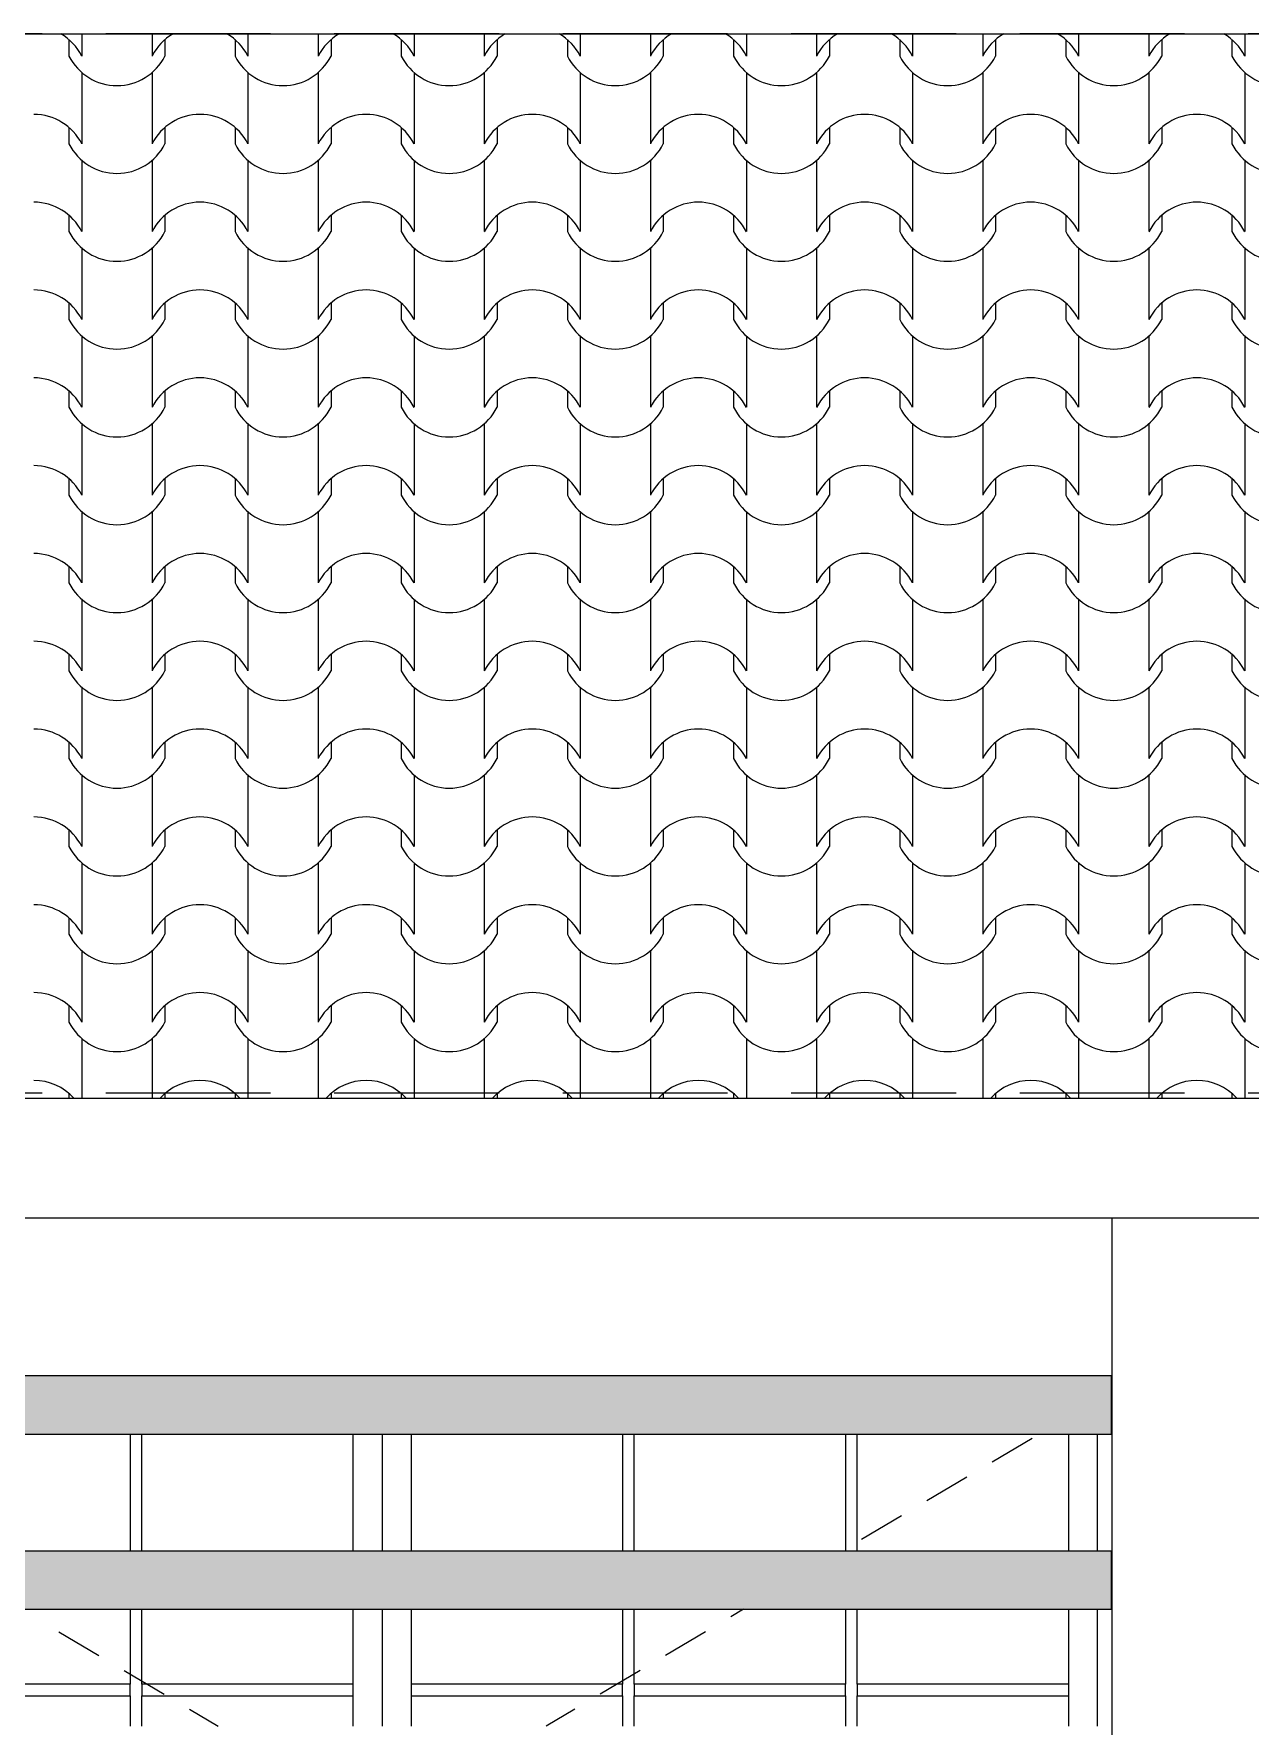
# Model space of a CAD drawing. Header units: millimetres. Extents: x 323482 to 503016, y 8175 to 72038.
# Drawn here: x 467401 to 469483, y 18728 to 21625 of the extents above; entities that cross this region are included whole.
import ezdxf

# ---------------------------------------------------------------- set-up
doc = ezdxf.new("R2010")
doc.units = ezdxf.units.MM
doc.header["$MEASUREMENT"] = 0
doc.linetypes.add('Hidden Line', pattern=[391.222223, 282.222223, -109])
for name, color, linetype, lineweight in [('2D Drafting - General_Pen_No__101', 252, 'Continuous', 13), ('Shell - Roof_Pen_No__120', 7, 'Continuous', 13), ('Structural - Bearing_Pen_No__120', 7, 'Continuous', 13)]:
    doc.layers.add(name, color=color, linetype=linetype, lineweight=lineweight)
doc.layers.add('2D Drafting - General_Pen_No__102', color=7, linetype='Continuous', lineweight=13, true_color=0xcccccc)
doc.layers.add('Structural - Bearing_Pen_No__83', color=7, linetype='Continuous', lineweight=13, true_color=0xff9955)

# ---------------------------------------------------------------- blocks, each defined once
blk = doc.blocks.new('*X2')
at = {"layer": '2D Drafting - General_Pen_No__101', "color": 252, "linetype": 'Continuous', "lineweight": 13}
for p, q in [((467460.8, 21615.5), (467460.8, 21587.4)), ((467482.8, 21625.4), (467482.8, 21587.4)), ((467603, 21625.4), (467603, 21587.4)), ((467625, 21615.5), (467625, 21587.4)), ((467745.2, 21615.5), (467745.2, 21587.4)), ((467767.2, 21625.4), (467767.2, 21587.4)), ((467887.5, 21625.4), (467887.5, 21587.4)), ((467909.5, 21615.5), (467909.5, 21587.4)), ((468029.7, 21615.5), (468029.7, 21587.4)), ((468051.7, 21625.4), (468051.7, 21587.4)), ((468172, 21625.4), (468172, 21587.4)), ((468194, 21615.5), (468194, 21587.4)), ((468314.2, 21615.5), (468314.2, 21587.4)), ((468336.2, 21625.4), (468336.2, 21587.4)), ((468456.4, 21625.4), (468456.4, 21587.4)), ((468478.4, 21615.5), (468478.4, 21587.4)), ((468598.7, 21615.5), (468598.7, 21587.4)), ((468620.7, 21625.4), (468620.7, 21587.4)), ((468740.9, 21625.4), (468740.9, 21587.4)), ((468762.9, 21615.5), (468762.9, 21587.4)), ((468883.2, 21615.5), (468883.2, 21587.4)), ((468905.2, 21625.4), (468905.2, 21587.4)), ((469025.4, 21625.4), (469025.4, 21587.4)), ((469047.4, 21615.5), (469047.4, 21587.4)), ((469167.6, 21615.5), (469167.6, 21587.4)), ((469189.6, 21625.4), (469189.6, 21587.4)), ((469309.9, 21625.4), (469309.9, 21587.4)), ((469331.9, 21615.5), (469331.9, 21587.4)), ((469452.1, 21615.5), (469452.1, 21587.4)), ((469474.1, 21625.4), (469474.1, 21587.4)), ((467482.8, 21559), (467482.8, 21498.1)), ((467603, 21559), (467603, 21498.1)), ((467767.2, 21559), (467767.2, 21498.1)), ((467887.5, 21559), (467887.5, 21498.1)), ((468051.7, 21559), (468051.7, 21498.1)), ((468172, 21559), (468172, 21498.1)), ((468336.2, 21559), (468336.2, 21498.1)), ((468456.4, 21559), (468456.4, 21498.1)), ((468620.7, 21559), (468620.7, 21498.1)), ((468740.9, 21559), (468740.9, 21498.1)), ((468905.2, 21559), (468905.2, 21498.1)), ((469025.4, 21559), (469025.4, 21498.1)), ((469189.6, 21559), (469189.6, 21498.1)), ((469309.9, 21559), (469309.9, 21498.1)), ((469474.1, 21559), (469474.1, 21498.1)), ((467482.8, 21498.1), (467482.8, 21437.1)), ((467603, 21498.1), (467603, 21437.1)), ((467767.2, 21498.1), (467767.2, 21437.1)), ((467887.5, 21498.1), (467887.5, 21437.1)), ((468051.7, 21498.1), (468051.7, 21437.1)), ((468172, 21498.1), (468172, 21437.1)), ((468336.2, 21498.1), (468336.2, 21437.1)), ((468456.4, 21498.1), (468456.4, 21437.1)), ((468620.7, 21498.1), (468620.7, 21437.1)), ((468740.9, 21498.1), (468740.9, 21437.1)), ((468905.2, 21498.1), (468905.2, 21437.1)), ((469025.4, 21498.1), (469025.4, 21437.1)), ((469189.6, 21498.1), (469189.6, 21437.1)), ((469309.9, 21498.1), (469309.9, 21437.1)), ((469474.1, 21498.1), (469474.1, 21437.1)), ((467460.8, 21465.1), (467460.8, 21437.1)), ((467625, 21465.1), (467625, 21437.1)), ((467745.2, 21465.1), (467745.2, 21437.1)), ((467909.5, 21465.1), (467909.5, 21437.1)), ((468029.7, 21465.1), (468029.7, 21437.1)), ((468194, 21465.1), (468194, 21437.1)), ((468314.2, 21465.1), (468314.2, 21437.1)), ((468478.4, 21465.1), (468478.4, 21437.1)), ((468598.7, 21465.1), (468598.7, 21437.1)), ((468762.9, 21465.1), (468762.9, 21437.1)), ((468883.2, 21465.1), (468883.2, 21437.1)), ((469047.4, 21465.1), (469047.4, 21437.1)), ((469167.6, 21465.1), (469167.6, 21437.1)), ((469331.9, 21465.1), (469331.9, 21437.1)), ((469452.1, 21465.1), (469452.1, 21437.1)), ((467482.8, 21408.7), (467482.8, 21347.7)), ((467603, 21408.7), (467603, 21347.7)), ((467767.2, 21408.7), (467767.2, 21347.7)), ((467887.5, 21408.7), (467887.5, 21347.7)), ((468051.7, 21408.7), (468051.7, 21347.7)), ((468172, 21408.7), (468172, 21347.7)), ((468336.2, 21408.7), (468336.2, 21347.7)), ((468456.4, 21408.7), (468456.4, 21347.7)), ((468620.7, 21408.7), (468620.7, 21347.7)), ((468740.9, 21408.7), (468740.9, 21347.7)), ((468905.2, 21408.7), (468905.2, 21347.7)), ((469025.4, 21408.7), (469025.4, 21347.7)), ((469189.6, 21408.7), (469189.6, 21347.7)), ((469309.9, 21408.7), (469309.9, 21347.7)), ((469474.1, 21408.7), (469474.1, 21347.7)), ((467482.8, 21347.7), (467482.8, 21286.8)), ((467603, 21347.7), (467603, 21286.8)), ((467767.2, 21347.7), (467767.2, 21286.8)), ((467887.5, 21347.7), (467887.5, 21286.8)), ((468051.7, 21347.7), (468051.7, 21286.8)), ((468172, 21347.7), (468172, 21286.8)), ((468336.2, 21347.7), (468336.2, 21286.8)), ((468456.4, 21347.7), (468456.4, 21286.8)), ((468620.7, 21347.7), (468620.7, 21286.8)), ((468740.9, 21347.7), (468740.9, 21286.8)), ((468905.2, 21347.7), (468905.2, 21286.8)), ((469025.4, 21347.7), (469025.4, 21286.8)), ((469189.6, 21347.7), (469189.6, 21286.8)), ((469309.9, 21347.7), (469309.9, 21286.8)), ((469474.1, 21347.7), (469474.1, 21286.8)), ((467460.8, 21314.8), (467460.8, 21286.8)), ((467625, 21314.8), (467625, 21286.8)), ((467745.2, 21314.8), (467745.2, 21286.8)), ((467909.5, 21314.8), (467909.5, 21286.8)), ((468029.7, 21314.8), (468029.7, 21286.8)), ((468194, 21314.8), (468194, 21286.8)), ((468314.2, 21314.8), (468314.2, 21286.8)), ((468478.4, 21314.8), (468478.4, 21286.8)), ((468598.7, 21314.8), (468598.7, 21286.8)), ((468762.9, 21314.8), (468762.9, 21286.8)), ((468883.2, 21314.8), (468883.2, 21286.8)), ((469047.4, 21314.8), (469047.4, 21286.8)), ((469167.6, 21314.8), (469167.6, 21286.8)), ((469331.9, 21314.8), (469331.9, 21286.8)), ((469452.1, 21314.8), (469452.1, 21286.8)), ((467482.8, 21258.4), (467482.8, 21197.4)), ((467603, 21258.4), (467603, 21197.4)), ((467767.2, 21258.4), (467767.2, 21197.4)), ((467887.5, 21258.4), (467887.5, 21197.4)), ((468051.7, 21258.4), (468051.7, 21197.4)), ((468172, 21258.4), (468172, 21197.4)), ((468336.2, 21258.4), (468336.2, 21197.4)), ((468456.4, 21258.4), (468456.4, 21197.4)), ((468620.7, 21258.4), (468620.7, 21197.4)), ((468740.9, 21258.4), (468740.9, 21197.4)), ((468905.2, 21258.4), (468905.2, 21197.4)), ((469025.4, 21258.4), (469025.4, 21197.4)), ((469189.6, 21258.4), (469189.6, 21197.4)), ((469309.9, 21258.4), (469309.9, 21197.4)), ((469474.1, 21258.4), (469474.1, 21197.4)), ((467482.8, 21197.4), (467482.8, 21136.4)), ((467603, 21197.4), (467603, 21136.4)), ((467767.2, 21197.4), (467767.2, 21136.4)), ((467887.5, 21197.4), (467887.5, 21136.4)), ((468051.7, 21197.4), (468051.7, 21136.4)), ((468172, 21197.4), (468172, 21136.4)), ((468336.2, 21197.4), (468336.2, 21136.4)), ((468456.4, 21197.4), (468456.4, 21136.4)), ((468620.7, 21197.4), (468620.7, 21136.4)), ((468740.9, 21197.4), (468740.9, 21136.4)), ((468905.2, 21197.4), (468905.2, 21136.4)), ((469025.4, 21197.4), (469025.4, 21136.4)), ((469189.6, 21197.4), (469189.6, 21136.4)), ((469309.9, 21197.4), (469309.9, 21136.4)), ((469474.1, 21197.4), (469474.1, 21136.4)), ((467460.8, 21164.4), (467460.8, 21136.4)), ((467625, 21164.4), (467625, 21136.4)), ((467745.2, 21164.4), (467745.2, 21136.4)), ((467909.5, 21164.4), (467909.5, 21136.4)), ((468029.7, 21164.4), (468029.7, 21136.4)), ((468194, 21164.4), (468194, 21136.4)), ((468314.2, 21164.4), (468314.2, 21136.4)), ((468478.4, 21164.4), (468478.4, 21136.4)), ((468598.7, 21164.4), (468598.7, 21136.4)), ((468762.9, 21164.4), (468762.9, 21136.4)), ((468883.2, 21164.4), (468883.2, 21136.4)), ((469047.4, 21164.4), (469047.4, 21136.4)), ((469167.6, 21164.4), (469167.6, 21136.4)), ((469331.9, 21164.4), (469331.9, 21136.4)), ((469452.1, 21164.4), (469452.1, 21136.4)), ((467482.8, 21108), (467482.8, 21047.1)), ((467603, 21108), (467603, 21047.1)), ((467767.2, 21108), (467767.2, 21047.1)), ((467887.5, 21108), (467887.5, 21047.1)), ((468051.7, 21108), (468051.7, 21047.1)), ((468172, 21108), (468172, 21047.1)), ((468336.2, 21108), (468336.2, 21047.1)), ((468456.4, 21108), (468456.4, 21047.1)), ((468620.7, 21108), (468620.7, 21047.1)), ((468740.9, 21108), (468740.9, 21047.1)), ((468905.2, 21108), (468905.2, 21047.1)), ((469025.4, 21108), (469025.4, 21047.1)), ((469189.6, 21108), (469189.6, 21047.1)), ((469309.9, 21108), (469309.9, 21047.1)), ((469474.1, 21108), (469474.1, 21047.1)), ((467482.8, 21047.1), (467482.8, 20986.1)), ((467603, 21047.1), (467603, 20986.1)), ((467767.2, 21047.1), (467767.2, 20986.1)), ((467887.5, 21047.1), (467887.5, 20986.1)), ((468051.7, 21047.1), (468051.7, 20986.1)), ((468172, 21047.1), (468172, 20986.1)), ((468336.2, 21047.1), (468336.2, 20986.1)), ((468456.4, 21047.1), (468456.4, 20986.1)), ((468620.7, 21047.1), (468620.7, 20986.1)), ((468740.9, 21047.1), (468740.9, 20986.1)), ((468905.2, 21047.1), (468905.2, 20986.1)), ((469025.4, 21047.1), (469025.4, 20986.1)), ((469189.6, 21047.1), (469189.6, 20986.1)), ((469309.9, 21047.1), (469309.9, 20986.1)), ((469474.1, 21047.1), (469474.1, 20986.1)), ((467460.8, 21014.1), (467460.8, 20986.1)), ((467625, 21014.1), (467625, 20986.1)), ((467745.2, 21014.1), (467745.2, 20986.1)), ((467909.5, 21014.1), (467909.5, 20986.1)), ((468029.7, 21014.1), (468029.7, 20986.1)), ((468194, 21014.1), (468194, 20986.1)), ((468314.2, 21014.1), (468314.2, 20986.1)), ((468478.4, 21014.1), (468478.4, 20986.1)), ((468598.7, 21014.1), (468598.7, 20986.1)), ((468762.9, 21014.1), (468762.9, 20986.1)), ((468883.2, 21014.1), (468883.2, 20986.1)), ((469047.4, 21014.1), (469047.4, 20986.1)), ((469167.6, 21014.1), (469167.6, 20986.1)), ((469331.9, 21014.1), (469331.9, 20986.1)), ((469452.1, 21014.1), (469452.1, 20986.1)), ((467482.8, 20957.7), (467482.8, 20896.7)), ((467603, 20957.7), (467603, 20896.7)), ((467767.2, 20957.7), (467767.2, 20896.7)), ((467887.5, 20957.7), (467887.5, 20896.7)), ((468051.7, 20957.7), (468051.7, 20896.7)), ((468172, 20957.7), (468172, 20896.7)), ((468336.2, 20957.7), (468336.2, 20896.7)), ((468456.4, 20957.7), (468456.4, 20896.7)), ((468620.7, 20957.7), (468620.7, 20896.7)), ((468740.9, 20957.7), (468740.9, 20896.7)), ((468905.2, 20957.7), (468905.2, 20896.7)), ((469025.4, 20957.7), (469025.4, 20896.7)), ((469189.6, 20957.7), (469189.6, 20896.7)), ((469309.9, 20957.7), (469309.9, 20896.7)), ((469474.1, 20957.7), (469474.1, 20896.7)), ((467482.8, 20896.7), (467482.8, 20835.7)), ((467603, 20896.7), (467603, 20835.7)), ((467767.2, 20896.7), (467767.2, 20835.7)), ((467887.5, 20896.7), (467887.5, 20835.7)), ((468051.7, 20896.7), (468051.7, 20835.7)), ((468172, 20896.7), (468172, 20835.7)), ((468336.2, 20896.7), (468336.2, 20835.7)), ((468456.4, 20896.7), (468456.4, 20835.7)), ((468620.7, 20896.7), (468620.7, 20835.7)), ((468740.9, 20896.7), (468740.9, 20835.7)), ((468905.2, 20896.7), (468905.2, 20835.7)), ((469025.4, 20896.7), (469025.4, 20835.7)), ((469189.6, 20896.7), (469189.6, 20835.7)), ((469309.9, 20896.7), (469309.9, 20835.7)), ((469474.1, 20896.7), (469474.1, 20835.7)), ((467460.8, 20863.8), (467460.8, 20835.7)), ((467625, 20863.8), (467625, 20835.7)), ((467745.2, 20863.8), (467745.2, 20835.7)), ((467909.5, 20863.8), (467909.5, 20835.7)), ((468029.7, 20863.8), (468029.7, 20835.7)), ((468194, 20863.8), (468194, 20835.7)), ((468314.2, 20863.8), (468314.2, 20835.7)), ((468478.4, 20863.8), (468478.4, 20835.7)), ((468598.7, 20863.8), (468598.7, 20835.7)), ((468762.9, 20863.8), (468762.9, 20835.7)), ((468883.2, 20863.8), (468883.2, 20835.7)), ((469047.4, 20863.8), (469047.4, 20835.7)), ((469167.6, 20863.8), (469167.6, 20835.7)), ((469331.9, 20863.8), (469331.9, 20835.7)), ((469452.1, 20863.8), (469452.1, 20835.7)), ((467482.8, 20807.4), (467482.8, 20746.4)), ((467603, 20807.4), (467603, 20746.4)), ((467767.2, 20807.4), (467767.2, 20746.4)), ((467887.5, 20807.4), (467887.5, 20746.4)), ((468051.7, 20807.4), (468051.7, 20746.4)), ((468172, 20807.4), (468172, 20746.4)), ((468336.2, 20807.4), (468336.2, 20746.4)), ((468456.4, 20807.4), (468456.4, 20746.4)), ((468620.7, 20807.4), (468620.7, 20746.4)), ((468740.9, 20807.4), (468740.9, 20746.4)), ((468905.2, 20807.4), (468905.2, 20746.4)), ((469025.4, 20807.4), (469025.4, 20746.4)), ((469189.6, 20807.4), (469189.6, 20746.4)), ((469309.9, 20807.4), (469309.9, 20746.4)), ((469474.1, 20807.4), (469474.1, 20746.4)), ((467482.8, 20746.4), (467482.8, 20685.4)), ((467603, 20746.4), (467603, 20685.4)), ((467767.2, 20746.4), (467767.2, 20685.4)), ((467887.5, 20746.4), (467887.5, 20685.4)), ((468051.7, 20746.4), (468051.7, 20685.4)), ((468172, 20746.4), (468172, 20685.4)), ((468336.2, 20746.4), (468336.2, 20685.4)), ((468456.4, 20746.4), (468456.4, 20685.4)), ((468620.7, 20746.4), (468620.7, 20685.4)), ((468740.9, 20746.4), (468740.9, 20685.4)), ((468905.2, 20746.4), (468905.2, 20685.4)), ((469025.4, 20746.4), (469025.4, 20685.4)), ((469189.6, 20746.4), (469189.6, 20685.4)), ((469309.9, 20746.4), (469309.9, 20685.4)), ((469474.1, 20746.4), (469474.1, 20685.4)), ((467460.8, 20713.4), (467460.8, 20685.4)), ((467625, 20713.4), (467625, 20685.4)), ((467745.2, 20713.4), (467745.2, 20685.4)), ((467909.5, 20713.4), (467909.5, 20685.4)), ((468029.7, 20713.4), (468029.7, 20685.4)), ((468194, 20713.4), (468194, 20685.4)), ((468314.2, 20713.4), (468314.2, 20685.4)), ((468478.4, 20713.4), (468478.4, 20685.4)), ((468598.7, 20713.4), (468598.7, 20685.4)), ((468762.9, 20713.4), (468762.9, 20685.4)), ((468883.2, 20713.4), (468883.2, 20685.4)), ((469047.4, 20713.4), (469047.4, 20685.4)), ((469167.6, 20713.4), (469167.6, 20685.4)), ((469331.9, 20713.4), (469331.9, 20685.4)), ((469452.1, 20713.4), (469452.1, 20685.4)), ((467482.8, 20657), (467482.8, 20596)), ((467603, 20657), (467603, 20596)), ((467767.2, 20657), (467767.2, 20596)), ((467887.5, 20657), (467887.5, 20596)), ((468051.7, 20657), (468051.7, 20596)), ((468172, 20657), (468172, 20596)), ((468336.2, 20657), (468336.2, 20596)), ((468456.4, 20657), (468456.4, 20596)), ((468620.7, 20657), (468620.7, 20596)), ((468740.9, 20657), (468740.9, 20596)), ((468905.2, 20657), (468905.2, 20596)), ((469025.4, 20657), (469025.4, 20596)), ((469189.6, 20657), (469189.6, 20596)), ((469309.9, 20657), (469309.9, 20596)), ((469474.1, 20657), (469474.1, 20596)), ((467482.8, 20596), (467482.8, 20535.1)), ((467603, 20596), (467603, 20535.1)), ((467767.2, 20596), (467767.2, 20535.1)), ((467887.5, 20596), (467887.5, 20535.1)), ((468051.7, 20596), (468051.7, 20535.1)), ((468172, 20596), (468172, 20535.1)), ((468336.2, 20596), (468336.2, 20535.1)), ((468456.4, 20596), (468456.4, 20535.1)), ((468620.7, 20596), (468620.7, 20535.1)), ((468740.9, 20596), (468740.9, 20535.1)), ((468905.2, 20596), (468905.2, 20535.1)), ((469025.4, 20596), (469025.4, 20535.1)), ((469189.6, 20596), (469189.6, 20535.1)), ((469309.9, 20596), (469309.9, 20535.1)), ((469474.1, 20596), (469474.1, 20535.1)), ((467460.8, 20563.1), (467460.8, 20535.1)), ((467625, 20563.1), (467625, 20535.1)), ((467745.2, 20563.1), (467745.2, 20535.1)), ((467909.5, 20563.1), (467909.5, 20535.1)), ((468029.7, 20563.1), (468029.7, 20535.1)), ((468194, 20563.1), (468194, 20535.1)), ((468314.2, 20563.1), (468314.2, 20535.1)), ((468478.4, 20563.1), (468478.4, 20535.1)), ((468598.7, 20563.1), (468598.7, 20535.1)), ((468762.9, 20563.1), (468762.9, 20535.1)), ((468883.2, 20563.1), (468883.2, 20535.1)), ((469047.4, 20563.1), (469047.4, 20535.1)), ((469167.6, 20563.1), (469167.6, 20535.1)), ((469331.9, 20563.1), (469331.9, 20535.1)), ((469452.1, 20563.1), (469452.1, 20535.1)), ((467482.8, 20506.7), (467482.8, 20445.7)), ((467603, 20506.7), (467603, 20445.7)), ((467767.2, 20506.7), (467767.2, 20445.7)), ((467887.5, 20506.7), (467887.5, 20445.7)), ((468051.7, 20506.7), (468051.7, 20445.7)), ((468172, 20506.7), (468172, 20445.7)), ((468336.2, 20506.7), (468336.2, 20445.7)), ((468456.4, 20506.7), (468456.4, 20445.7)), ((468620.7, 20506.7), (468620.7, 20445.7)), ((468740.9, 20506.7), (468740.9, 20445.7)), ((468905.2, 20506.7), (468905.2, 20445.7)), ((469025.4, 20506.7), (469025.4, 20445.7)), ((469189.6, 20506.7), (469189.6, 20445.7)), ((469309.9, 20506.7), (469309.9, 20445.7)), ((469474.1, 20506.7), (469474.1, 20445.7)), ((467482.8, 20445.7), (467482.8, 20384.7)), ((467603, 20445.7), (467603, 20384.7)), ((467767.2, 20445.7), (467767.2, 20384.7)), ((467887.5, 20445.7), (467887.5, 20384.7)), ((468051.7, 20445.7), (468051.7, 20384.7)), ((468172, 20445.7), (468172, 20384.7)), ((468336.2, 20445.7), (468336.2, 20384.7)), ((468456.4, 20445.7), (468456.4, 20384.7)), ((468620.7, 20445.7), (468620.7, 20384.7)), ((468740.9, 20445.7), (468740.9, 20384.7)), ((468905.2, 20445.7), (468905.2, 20384.7)), ((469025.4, 20445.7), (469025.4, 20384.7)), ((469189.6, 20445.7), (469189.6, 20384.7)), ((469309.9, 20445.7), (469309.9, 20384.7)), ((469474.1, 20445.7), (469474.1, 20384.7)), ((467460.8, 20412.8), (467460.8, 20384.7)), ((467625, 20412.8), (467625, 20384.7)), ((467745.2, 20412.8), (467745.2, 20384.7)), ((467909.5, 20412.8), (467909.5, 20384.7)), ((468029.7, 20412.8), (468029.7, 20384.7)), ((468194, 20412.8), (468194, 20384.7)), ((468314.2, 20412.8), (468314.2, 20384.7)), ((468478.4, 20412.8), (468478.4, 20384.7)), ((468598.7, 20412.8), (468598.7, 20384.7)), ((468762.9, 20412.8), (468762.9, 20384.7)), ((468883.2, 20412.8), (468883.2, 20384.7)), ((469047.4, 20412.8), (469047.4, 20384.7)), ((469167.6, 20412.8), (469167.6, 20384.7)), ((469331.9, 20412.8), (469331.9, 20384.7)), ((469452.1, 20412.8), (469452.1, 20384.7)), ((467482.8, 20356.3), (467482.8, 20295.4)), ((467603, 20356.3), (467603, 20295.4)), ((467767.2, 20356.3), (467767.2, 20295.4)), ((467887.5, 20356.3), (467887.5, 20295.4)), ((468051.7, 20356.3), (468051.7, 20295.4)), ((468172, 20356.3), (468172, 20295.4)), ((468336.2, 20356.3), (468336.2, 20295.4)), ((468456.4, 20356.3), (468456.4, 20295.4)), ((468620.7, 20356.3), (468620.7, 20295.4)), ((468740.9, 20356.3), (468740.9, 20295.4)), ((468905.2, 20356.3), (468905.2, 20295.4)), ((469025.4, 20356.3), (469025.4, 20295.4)), ((469189.6, 20356.3), (469189.6, 20295.4)), ((469309.9, 20356.3), (469309.9, 20295.4)), ((469474.1, 20356.3), (469474.1, 20295.4)), ((467482.8, 20295.4), (467482.8, 20234.4)), ((467603, 20295.4), (467603, 20234.4)), ((467767.2, 20295.4), (467767.2, 20234.4)), ((467887.5, 20295.4), (467887.5, 20234.4)), ((468051.7, 20295.4), (468051.7, 20234.4)), ((468172, 20295.4), (468172, 20234.4)), ((468336.2, 20295.4), (468336.2, 20234.4)), ((468456.4, 20295.4), (468456.4, 20234.4)), ((468620.7, 20295.4), (468620.7, 20234.4)), ((468740.9, 20295.4), (468740.9, 20234.4)), ((468905.2, 20295.4), (468905.2, 20234.4)), ((469025.4, 20295.4), (469025.4, 20234.4)), ((469189.6, 20295.4), (469189.6, 20234.4)), ((469309.9, 20295.4), (469309.9, 20234.4)), ((469474.1, 20295.4), (469474.1, 20234.4)), ((467460.8, 20262.4), (467460.8, 20234.4)), ((467625, 20262.4), (467625, 20234.4)), ((467745.2, 20262.4), (467745.2, 20234.4)), ((467909.5, 20262.4), (467909.5, 20234.4)), ((468029.7, 20262.4), (468029.7, 20234.4)), ((468194, 20262.4), (468194, 20234.4)), ((468314.2, 20262.4), (468314.2, 20234.4)), ((468478.4, 20262.4), (468478.4, 20234.4)), ((468598.7, 20262.4), (468598.7, 20234.4)), ((468762.9, 20262.4), (468762.9, 20234.4)), ((468883.2, 20262.4), (468883.2, 20234.4)), ((469047.4, 20262.4), (469047.4, 20234.4)), ((469167.6, 20262.4), (469167.6, 20234.4)), ((469331.9, 20262.4), (469331.9, 20234.4)), ((469452.1, 20262.4), (469452.1, 20234.4)), ((467482.8, 20206), (467482.8, 20145)), ((467603, 20206), (467603, 20145)), ((467767.2, 20206), (467767.2, 20145)), ((467887.5, 20206), (467887.5, 20145)), ((468051.7, 20206), (468051.7, 20145)), ((468172, 20206), (468172, 20145)), ((468336.2, 20206), (468336.2, 20145)), ((468456.4, 20206), (468456.4, 20145)), ((468620.7, 20206), (468620.7, 20145)), ((468740.9, 20206), (468740.9, 20145)), ((468905.2, 20206), (468905.2, 20145)), ((469025.4, 20206), (469025.4, 20145)), ((469189.6, 20206), (469189.6, 20145)), ((469309.9, 20206), (469309.9, 20145)), ((469474.1, 20206), (469474.1, 20145)), ((467482.8, 20145), (467482.8, 20084.1)), ((467603, 20145), (467603, 20084.1)), ((467767.2, 20145), (467767.2, 20084.1)), ((467887.5, 20145), (467887.5, 20084.1)), ((468051.7, 20145), (468051.7, 20084.1)), ((468172, 20145), (468172, 20084.1)), ((468336.2, 20145), (468336.2, 20084.1)), ((468456.4, 20145), (468456.4, 20084.1)), ((468620.7, 20145), (468620.7, 20084.1)), ((468740.9, 20145), (468740.9, 20084.1)), ((468905.2, 20145), (468905.2, 20084.1)), ((469025.4, 20145), (469025.4, 20084.1)), ((469189.6, 20145), (469189.6, 20084.1)), ((469309.9, 20145), (469309.9, 20084.1)), ((469474.1, 20145), (469474.1, 20084.1)), ((467460.8, 20112.1), (467460.8, 20084.1)), ((467625, 20112.1), (467625, 20084.1)), ((467745.2, 20112.1), (467745.2, 20084.1)), ((467909.5, 20112.1), (467909.5, 20084.1)), ((468029.7, 20112.1), (468029.7, 20084.1)), ((468194, 20112.1), (468194, 20084.1)), ((468314.2, 20112.1), (468314.2, 20084.1)), ((468478.4, 20112.1), (468478.4, 20084.1)), ((468598.7, 20112.1), (468598.7, 20084.1)), ((468762.9, 20112.1), (468762.9, 20084.1)), ((468883.2, 20112.1), (468883.2, 20084.1)), ((469047.4, 20112.1), (469047.4, 20084.1)), ((469167.6, 20112.1), (469167.6, 20084.1)), ((469331.9, 20112.1), (469331.9, 20084.1)), ((469452.1, 20112.1), (469452.1, 20084.1)), ((467482.8, 20055.7), (467482.8, 19994.7)), ((467603, 20055.7), (467603, 19994.7)), ((467767.2, 20055.7), (467767.2, 19994.7)), ((467887.5, 20055.7), (467887.5, 19994.7)), ((468051.7, 20055.7), (468051.7, 19994.7)), ((468172, 20055.7), (468172, 19994.7)), ((468336.2, 20055.7), (468336.2, 19994.7)), ((468456.4, 20055.7), (468456.4, 19994.7)), ((468620.7, 20055.7), (468620.7, 19994.7)), ((468740.9, 20055.7), (468740.9, 19994.7)), ((468905.2, 20055.7), (468905.2, 19994.7)), ((469025.4, 20055.7), (469025.4, 19994.7)), ((469189.6, 20055.7), (469189.6, 19994.7)), ((469309.9, 20055.7), (469309.9, 19994.7)), ((469474.1, 20055.7), (469474.1, 19994.7)), ((467482.8, 19994.7), (467482.8, 19933.7)), ((467603, 19994.7), (467603, 19933.7)), ((467767.2, 19994.7), (467767.2, 19933.7)), ((467887.5, 19994.7), (467887.5, 19933.7)), ((468051.7, 19994.7), (468051.7, 19933.7)), ((468172, 19994.7), (468172, 19933.7)), ((468336.2, 19994.7), (468336.2, 19933.7)), ((468456.4, 19994.7), (468456.4, 19933.7)), ((468620.7, 19994.7), (468620.7, 19933.7)), ((468740.9, 19994.7), (468740.9, 19933.7)), ((468905.2, 19994.7), (468905.2, 19933.7)), ((469025.4, 19994.7), (469025.4, 19933.7)), ((469189.6, 19994.7), (469189.6, 19933.7)), ((469309.9, 19994.7), (469309.9, 19933.7)), ((469474.1, 19994.7), (469474.1, 19933.7)), ((467460.8, 19961.8), (467460.8, 19933.7)), ((467625, 19961.8), (467625, 19933.7)), ((467745.2, 19961.8), (467745.2, 19933.7)), ((467909.5, 19961.8), (467909.5, 19933.7)), ((468029.7, 19961.8), (468029.7, 19933.7)), ((468194, 19961.8), (468194, 19933.7)), ((468314.2, 19961.8), (468314.2, 19933.7)), ((468478.4, 19961.8), (468478.4, 19933.7)), ((468598.7, 19961.8), (468598.7, 19933.7)), ((468762.9, 19961.8), (468762.9, 19933.7)), ((468883.2, 19961.8), (468883.2, 19933.7)), ((469047.4, 19961.8), (469047.4, 19933.7)), ((469167.6, 19961.8), (469167.6, 19933.7)), ((469331.9, 19961.8), (469331.9, 19933.7)), ((469452.1, 19961.8), (469452.1, 19933.7)), ((467482.8, 19905.3), (467482.8, 19844.4)), ((467603, 19905.3), (467603, 19844.4)), ((467767.2, 19905.3), (467767.2, 19844.4)), ((467887.5, 19905.3), (467887.5, 19844.4)), ((468051.7, 19905.3), (468051.7, 19844.4)), ((468172, 19905.3), (468172, 19844.4)), ((468336.2, 19905.3), (468336.2, 19844.4)), ((468456.4, 19905.3), (468456.4, 19844.4)), ((468620.7, 19905.3), (468620.7, 19844.4)), ((468740.9, 19905.3), (468740.9, 19844.4)), ((468905.2, 19905.3), (468905.2, 19844.4)), ((469025.4, 19905.3), (469025.4, 19844.4)), ((469189.6, 19905.3), (469189.6, 19844.4)), ((469309.9, 19905.3), (469309.9, 19844.4)), ((469474.1, 19905.3), (469474.1, 19844.4)), ((467482.8, 19844.4), (467482.8, 19803.4)), ((467603, 19844.4), (467603, 19803.4)), ((467767.2, 19844.4), (467767.2, 19803.4)), ((467887.5, 19844.4), (467887.5, 19803.4)), ((468051.7, 19844.4), (468051.7, 19803.4)), ((468172, 19844.4), (468172, 19803.4)), ((468336.2, 19844.4), (468336.2, 19803.4)), ((468456.4, 19844.4), (468456.4, 19803.4)), ((468620.7, 19844.4), (468620.7, 19803.4)), ((468740.9, 19844.4), (468740.9, 19803.4)), ((468905.2, 19844.4), (468905.2, 19803.4)), ((469025.4, 19844.4), (469025.4, 19803.4)), ((469189.6, 19844.4), (469189.6, 19803.4)), ((469309.9, 19844.4), (469309.9, 19803.4)), ((469474.1, 19844.4), (469474.1, 19803.4)), ((467460.8, 19811.4), (467460.8, 19803.4)), ((467625, 19811.4), (467625, 19803.4)), ((467745.2, 19811.4), (467745.2, 19803.4)), ((467909.5, 19811.4), (467909.5, 19803.4)), ((468029.7, 19811.4), (468029.7, 19803.4)), ((468194, 19811.4), (468194, 19803.4)), ((468314.2, 19811.4), (468314.2, 19803.4)), ((468478.4, 19811.4), (468478.4, 19803.4)), ((468598.7, 19811.4), (468598.7, 19803.4)), ((468762.9, 19811.4), (468762.9, 19803.4)), ((468883.2, 19811.4), (468883.2, 19803.4)), ((469047.4, 19811.4), (469047.4, 19803.4)), ((469167.6, 19811.4), (469167.6, 19803.4)), ((469331.9, 19811.4), (469331.9, 19803.4)), ((469452.1, 19811.4), (469452.1, 19803.4))]:
    blk.add_line(p, q, dxfattribs=at)
for centre, radius, start, end in [((467400.4, 21545.5), 92.5, 26.9885, 59.8569), ((467685.4, 21545.5), 92.5, 120.1431, 153.0115), ((467684.8, 21545.5), 92.5, 26.9885, 59.8569), ((467969.9, 21545.5), 92.5, 120.1431, 153.0115), ((467969.3, 21545.5), 92.5, 26.9885, 59.8569), ((468254.4, 21545.5), 92.5, 120.1431, 153.0115), ((468253.8, 21545.5), 92.5, 26.9885, 59.8569), ((468538.8, 21545.5), 92.5, 120.1431, 153.0115), ((468538.3, 21545.5), 92.5, 26.9885, 59.8569), ((468823.3, 21545.5), 92.5, 120.1431, 153.0115), ((468822.8, 21545.5), 92.5, 26.9885, 59.8569), ((469107.8, 21545.5), 92.5, 120.1431, 153.0115), ((469107.2, 21545.5), 92.5, 26.9885, 59.8569), ((469392.3, 21545.5), 92.5, 120.1431, 153.0115), ((469391.7, 21545.5), 92.5, 26.9885, 59.8569), ((467542.9, 21628.7), 91.9, 206.7044, 333.2956), ((467827.4, 21628.7), 91.9, 206.7044, 333.2956), ((468111.8, 21628.7), 91.9, 206.7044, 333.2956), ((468396.3, 21628.7), 91.9, 206.7044, 333.2956), ((468680.8, 21628.7), 91.9, 206.7044, 333.2956), ((468965.3, 21628.7), 91.9, 206.7044, 333.2956), ((469249.8, 21628.7), 91.9, 206.7044, 333.2956), ((469534.2, 21628.7), 91.9, 206.7044, 333.2956), ((467400.4, 21395.1), 92.5, 26.9885, 89.8295), ((467685.4, 21395.1), 92.5, 90.1705, 153.0115), ((467684.8, 21395.1), 92.5, 26.9885, 89.8295), ((467969.9, 21395.1), 92.5, 90.1705, 153.0115), ((467969.3, 21395.1), 92.5, 26.9885, 89.8295), ((468254.4, 21395.1), 92.5, 90.1705, 153.0115), ((468253.8, 21395.1), 92.5, 26.9885, 89.8295), ((468538.8, 21395.1), 92.5, 90.1705, 153.0115), ((468538.3, 21395.1), 92.5, 26.9885, 89.8295), ((468823.3, 21395.1), 92.5, 90.1705, 153.0115), ((468822.8, 21395.1), 92.5, 26.9885, 89.8295), ((469107.8, 21395.1), 92.5, 90.1705, 153.0115), ((469107.2, 21395.1), 92.5, 26.9885, 89.8295), ((469392.3, 21395.1), 92.5, 90.1705, 153.0115), ((469391.7, 21395.1), 92.5, 26.9885, 89.8295), ((467542.9, 21478.4), 91.9, 206.7044, 333.2956), ((467827.4, 21478.4), 91.9, 206.7044, 333.2956), ((468111.8, 21478.4), 91.9, 206.7044, 333.2956), ((468396.3, 21478.4), 91.9, 206.7044, 333.2956), ((468680.8, 21478.4), 91.9, 206.7044, 333.2956), ((468965.3, 21478.4), 91.9, 206.7044, 333.2956), ((469249.8, 21478.4), 91.9, 206.7044, 333.2956), ((469534.2, 21478.4), 91.9, 206.7044, 333.2956), ((467400.4, 21244.8), 92.5, 26.9885, 89.8295), ((467685.4, 21244.8), 92.5, 90.1705, 153.0115), ((467684.8, 21244.8), 92.5, 26.9885, 89.8295), ((467969.9, 21244.8), 92.5, 90.1705, 153.0115), ((467969.3, 21244.8), 92.5, 26.9885, 89.8295), ((468254.4, 21244.8), 92.5, 90.1705, 153.0115), ((468253.8, 21244.8), 92.5, 26.9885, 89.8295), ((468538.8, 21244.8), 92.5, 90.1705, 153.0115), ((468538.3, 21244.8), 92.5, 26.9885, 89.8295), ((468823.3, 21244.8), 92.5, 90.1705, 153.0115), ((468822.8, 21244.8), 92.5, 26.9885, 89.8295), ((469107.8, 21244.8), 92.5, 90.1705, 153.0115), ((469107.2, 21244.8), 92.5, 26.9885, 89.8295), ((469392.3, 21244.8), 92.5, 90.1705, 153.0115), ((469391.7, 21244.8), 92.5, 26.9885, 89.8295), ((467542.9, 21328.1), 91.9, 206.7044, 333.2956), ((467827.4, 21328.1), 91.9, 206.7044, 333.2956), ((468111.8, 21328.1), 91.9, 206.7044, 333.2956), ((468396.3, 21328.1), 91.9, 206.7044, 333.2956), ((468680.8, 21328.1), 91.9, 206.7044, 333.2956), ((468965.3, 21328.1), 91.9, 206.7044, 333.2956), ((469249.8, 21328.1), 91.9, 206.7044, 333.2956), ((469534.2, 21328.1), 91.9, 206.7044, 333.2956), ((467400.4, 21094.5), 92.5, 26.9885, 89.8295), ((467685.4, 21094.5), 92.5, 90.1705, 153.0115), ((467684.8, 21094.5), 92.5, 26.9885, 89.8295), ((467969.9, 21094.5), 92.5, 90.1705, 153.0115), ((467969.3, 21094.5), 92.5, 26.9885, 89.8295), ((468254.4, 21094.5), 92.5, 90.1705, 153.0115), ((468253.8, 21094.5), 92.5, 26.9885, 89.8295), ((468538.8, 21094.5), 92.5, 90.1705, 153.0115), ((468538.3, 21094.5), 92.5, 26.9885, 89.8295), ((468823.3, 21094.5), 92.5, 90.1705, 153.0115), ((468822.8, 21094.5), 92.5, 26.9885, 89.8295), ((469107.8, 21094.5), 92.5, 90.1705, 153.0115), ((469107.2, 21094.5), 92.5, 26.9885, 89.8295), ((469392.3, 21094.5), 92.5, 90.1705, 153.0115), ((469391.7, 21094.5), 92.5, 26.9885, 89.8295), ((467542.9, 21177.7), 91.9, 206.7044, 333.2956), ((467827.4, 21177.7), 91.9, 206.7044, 333.2956), ((468111.8, 21177.7), 91.9, 206.7044, 333.2956), ((468396.3, 21177.7), 91.9, 206.7044, 333.2956), ((468680.8, 21177.7), 91.9, 206.7044, 333.2956), ((468965.3, 21177.7), 91.9, 206.7044, 333.2956), ((469249.8, 21177.7), 91.9, 206.7044, 333.2956), ((469534.2, 21177.7), 91.9, 206.7044, 333.2956), ((467400.4, 20944.1), 92.5, 26.9885, 89.8295), ((467685.4, 20944.1), 92.5, 90.1705, 153.0115), ((467684.8, 20944.1), 92.5, 26.9885, 89.8295), ((467969.9, 20944.1), 92.5, 90.1705, 153.0115), ((467969.3, 20944.1), 92.5, 26.9885, 89.8295), ((468254.4, 20944.1), 92.5, 90.1705, 153.0115), ((468253.8, 20944.1), 92.5, 26.9885, 89.8295), ((468538.8, 20944.1), 92.5, 90.1705, 153.0115), ((468538.3, 20944.1), 92.5, 26.9885, 89.8295), ((468823.3, 20944.1), 92.5, 90.1705, 153.0115), ((468822.8, 20944.1), 92.5, 26.9885, 89.8295), ((469107.8, 20944.1), 92.5, 90.1705, 153.0115), ((469107.2, 20944.1), 92.5, 26.9885, 89.8295), ((469392.3, 20944.1), 92.5, 90.1705, 153.0115), ((469391.7, 20944.1), 92.5, 26.9885, 89.8295), ((467542.9, 21027.4), 91.9, 206.7044, 333.2956), ((467827.4, 21027.4), 91.9, 206.7044, 333.2956), ((468111.8, 21027.4), 91.9, 206.7044, 333.2956), ((468396.3, 21027.4), 91.9, 206.7044, 333.2956), ((468680.8, 21027.4), 91.9, 206.7044, 333.2956), ((468965.3, 21027.4), 91.9, 206.7044, 333.2956), ((469249.8, 21027.4), 91.9, 206.7044, 333.2956), ((469534.2, 21027.4), 91.9, 206.7044, 333.2956), ((467400.4, 20793.8), 92.5, 26.9885, 89.8295), ((467685.4, 20793.8), 92.5, 90.1705, 153.0115), ((467684.8, 20793.8), 92.5, 26.9885, 89.8295), ((467969.9, 20793.8), 92.5, 90.1705, 153.0115), ((467969.3, 20793.8), 92.5, 26.9885, 89.8295), ((468254.4, 20793.8), 92.5, 90.1705, 153.0115), ((468253.8, 20793.8), 92.5, 26.9885, 89.8295), ((468538.8, 20793.8), 92.5, 90.1705, 153.0115), ((468538.3, 20793.8), 92.5, 26.9885, 89.8295), ((468823.3, 20793.8), 92.5, 90.1705, 153.0115), ((468822.8, 20793.8), 92.5, 26.9885, 89.8295), ((469107.8, 20793.8), 92.5, 90.1705, 153.0115), ((469107.2, 20793.8), 92.5, 26.9885, 89.8295), ((469392.3, 20793.8), 92.5, 90.1705, 153.0115), ((469391.7, 20793.8), 92.5, 26.9885, 89.8295), ((467542.9, 20877.1), 91.9, 206.7044, 333.2956), ((467827.4, 20877.1), 91.9, 206.7044, 333.2956), ((468111.8, 20877.1), 91.9, 206.7044, 333.2956), ((468396.3, 20877.1), 91.9, 206.7044, 333.2956), ((468680.8, 20877.1), 91.9, 206.7044, 333.2956), ((468965.3, 20877.1), 91.9, 206.7044, 333.2956), ((469249.8, 20877.1), 91.9, 206.7044, 333.2956), ((469534.2, 20877.1), 91.9, 206.7044, 333.2956), ((467400.4, 20643.4), 92.5, 26.9885, 89.8295), ((467685.4, 20643.4), 92.5, 90.1705, 153.0115), ((467684.8, 20643.4), 92.5, 26.9885, 89.8295), ((467969.9, 20643.4), 92.5, 90.1705, 153.0115), ((467969.3, 20643.4), 92.5, 26.9885, 89.8295), ((468254.4, 20643.4), 92.5, 90.1705, 153.0115), ((468253.8, 20643.4), 92.5, 26.9885, 89.8295), ((468538.8, 20643.4), 92.5, 90.1705, 153.0115), ((468538.3, 20643.4), 92.5, 26.9885, 89.8295), ((468823.3, 20643.4), 92.5, 90.1705, 153.0115), ((468822.8, 20643.4), 92.5, 26.9885, 89.8295), ((469107.8, 20643.4), 92.5, 90.1705, 153.0115), ((469107.2, 20643.4), 92.5, 26.9885, 89.8295), ((469392.3, 20643.4), 92.5, 90.1705, 153.0115), ((469391.7, 20643.4), 92.5, 26.9885, 89.8295), ((467542.9, 20726.7), 91.9, 206.7044, 333.2956), ((467827.4, 20726.7), 91.9, 206.7044, 333.2956), ((468111.8, 20726.7), 91.9, 206.7044, 333.2956), ((468396.3, 20726.7), 91.9, 206.7044, 333.2956), ((468680.8, 20726.7), 91.9, 206.7044, 333.2956), ((468965.3, 20726.7), 91.9, 206.7044, 333.2956), ((469249.8, 20726.7), 91.9, 206.7044, 333.2956), ((469534.2, 20726.7), 91.9, 206.7044, 333.2956), ((467400.4, 20493.1), 92.5, 26.9885, 89.8295), ((467685.4, 20493.1), 92.5, 90.1705, 153.0115), ((467684.8, 20493.1), 92.5, 26.9885, 89.8295), ((467969.9, 20493.1), 92.5, 90.1705, 153.0115), ((467969.3, 20493.1), 92.5, 26.9885, 89.8295), ((468254.4, 20493.1), 92.5, 90.1705, 153.0115), ((468253.8, 20493.1), 92.5, 26.9885, 89.8295), ((468538.8, 20493.1), 92.5, 90.1705, 153.0115), ((468538.3, 20493.1), 92.5, 26.9885, 89.8295), ((468823.3, 20493.1), 92.5, 90.1705, 153.0115), ((468822.8, 20493.1), 92.5, 26.9885, 89.8295), ((469107.8, 20493.1), 92.5, 90.1705, 153.0115), ((469107.2, 20493.1), 92.5, 26.9885, 89.8295), ((469392.3, 20493.1), 92.5, 90.1705, 153.0115), ((469391.7, 20493.1), 92.5, 26.9885, 89.8295), ((467542.9, 20576.4), 91.9, 206.7044, 333.2956), ((467827.4, 20576.4), 91.9, 206.7044, 333.2956), ((468111.8, 20576.4), 91.9, 206.7044, 333.2956), ((468396.3, 20576.4), 91.9, 206.7044, 333.2956), ((468680.8, 20576.4), 91.9, 206.7044, 333.2956), ((468965.3, 20576.4), 91.9, 206.7044, 333.2956), ((469249.8, 20576.4), 91.9, 206.7044, 333.2956), ((469534.2, 20576.4), 91.9, 206.7044, 333.2956), ((467400.4, 20342.8), 92.5, 26.9885, 89.8295), ((467685.4, 20342.8), 92.5, 90.1705, 153.0115), ((467684.8, 20342.8), 92.5, 26.9885, 89.8295), ((467969.9, 20342.8), 92.5, 90.1705, 153.0115), ((467969.3, 20342.8), 92.5, 26.9885, 89.8295), ((468254.4, 20342.8), 92.5, 90.1705, 153.0115), ((468253.8, 20342.8), 92.5, 26.9885, 89.8295), ((468538.8, 20342.8), 92.5, 90.1705, 153.0115), ((468538.3, 20342.8), 92.5, 26.9885, 89.8295), ((468823.3, 20342.8), 92.5, 90.1705, 153.0115), ((468822.8, 20342.8), 92.5, 26.9885, 89.8295), ((469107.8, 20342.8), 92.5, 90.1705, 153.0115), ((469107.2, 20342.8), 92.5, 26.9885, 89.8295), ((469392.3, 20342.8), 92.5, 90.1705, 153.0115), ((469391.7, 20342.8), 92.5, 26.9885, 89.8295), ((467542.9, 20426.1), 91.9, 206.7044, 333.2956), ((467827.4, 20426.1), 91.9, 206.7044, 333.2956), ((468111.8, 20426.1), 91.9, 206.7044, 333.2956), ((468396.3, 20426.1), 91.9, 206.7044, 333.2956), ((468680.8, 20426.1), 91.9, 206.7044, 333.2956), ((468965.3, 20426.1), 91.9, 206.7044, 333.2956), ((469249.8, 20426.1), 91.9, 206.7044, 333.2956), ((469534.2, 20426.1), 91.9, 206.7044, 333.2956), ((467400.4, 20192.4), 92.5, 26.9885, 89.8295), ((467685.4, 20192.4), 92.5, 90.1705, 153.0115), ((467684.8, 20192.4), 92.5, 26.9885, 89.8295), ((467969.9, 20192.4), 92.5, 90.1705, 153.0115), ((467969.3, 20192.4), 92.5, 26.9885, 89.8295), ((468254.4, 20192.4), 92.5, 90.1705, 153.0115), ((468253.8, 20192.4), 92.5, 26.9885, 89.8295), ((468538.8, 20192.4), 92.5, 90.1705, 153.0115), ((468538.3, 20192.4), 92.5, 26.9885, 89.8295), ((468823.3, 20192.4), 92.5, 90.1705, 153.0115), ((468822.8, 20192.4), 92.5, 26.9885, 89.8295), ((469107.8, 20192.4), 92.5, 90.1705, 153.0115), ((469107.2, 20192.4), 92.5, 26.9885, 89.8295), ((469392.3, 20192.4), 92.5, 90.1705, 153.0115), ((469391.7, 20192.4), 92.5, 26.9885, 89.8295), ((467542.9, 20275.7), 91.9, 206.7044, 333.2956), ((467827.4, 20275.7), 91.9, 206.7044, 333.2956), ((468111.8, 20275.7), 91.9, 206.7044, 333.2956), ((468396.3, 20275.7), 91.9, 206.7044, 333.2956), ((468680.8, 20275.7), 91.9, 206.7044, 333.2956), ((468965.3, 20275.7), 91.9, 206.7044, 333.2956), ((469249.8, 20275.7), 91.9, 206.7044, 333.2956), ((469534.2, 20275.7), 91.9, 206.7044, 333.2956), ((467400.4, 20042.1), 92.5, 26.9885, 89.8295), ((467685.4, 20042.1), 92.5, 90.1705, 153.0115), ((467684.8, 20042.1), 92.5, 26.9885, 89.8295), ((467969.9, 20042.1), 92.5, 90.1705, 153.0115), ((467969.3, 20042.1), 92.5, 26.9885, 89.8295), ((468254.4, 20042.1), 92.5, 90.1705, 153.0115), ((468253.8, 20042.1), 92.5, 26.9885, 89.8295), ((468538.8, 20042.1), 92.5, 90.1705, 153.0115), ((468538.3, 20042.1), 92.5, 26.9885, 89.8295), ((468823.3, 20042.1), 92.5, 90.1705, 153.0115), ((468822.8, 20042.1), 92.5, 26.9885, 89.8295), ((469107.8, 20042.1), 92.5, 90.1705, 153.0115), ((469107.2, 20042.1), 92.5, 26.9885, 89.8295), ((469392.3, 20042.1), 92.5, 90.1705, 153.0115), ((469391.7, 20042.1), 92.5, 26.9885, 89.8295), ((467542.9, 20125.4), 91.9, 206.7044, 333.2956), ((467827.4, 20125.4), 91.9, 206.7044, 333.2956), ((468111.8, 20125.4), 91.9, 206.7044, 333.2956), ((468396.3, 20125.4), 91.9, 206.7044, 333.2956), ((468680.8, 20125.4), 91.9, 206.7044, 333.2956), ((468965.3, 20125.4), 91.9, 206.7044, 333.2956), ((469249.8, 20125.4), 91.9, 206.7044, 333.2956), ((469534.2, 20125.4), 91.9, 206.7044, 333.2956), ((467400.4, 19891.8), 92.5, 26.9885, 89.8295), ((467685.4, 19891.8), 92.5, 90.1705, 153.0115), ((467684.8, 19891.8), 92.5, 26.9885, 89.8295), ((467969.9, 19891.8), 92.5, 90.1705, 153.0115), ((467969.3, 19891.8), 92.5, 26.9885, 89.8295), ((468254.4, 19891.8), 92.5, 90.1705, 153.0115), ((468253.8, 19891.8), 92.5, 26.9885, 89.8295), ((468538.8, 19891.8), 92.5, 90.1705, 153.0115), ((468538.3, 19891.8), 92.5, 26.9885, 89.8295), ((468823.3, 19891.8), 92.5, 90.1705, 153.0115), ((468822.8, 19891.8), 92.5, 26.9885, 89.8295), ((469107.8, 19891.8), 92.5, 90.1705, 153.0115), ((469107.2, 19891.8), 92.5, 26.9885, 89.8295), ((469392.3, 19891.8), 92.5, 90.1705, 153.0115), ((469391.7, 19891.8), 92.5, 26.9885, 89.8295), ((467542.9, 19975), 91.9, 206.7044, 333.2956), ((467827.4, 19975), 91.9, 206.7044, 333.2956), ((468111.8, 19975), 91.9, 206.7044, 333.2956), ((468396.3, 19975), 91.9, 206.7044, 333.2956), ((468680.8, 19975), 91.9, 206.7044, 333.2956), ((468965.3, 19975), 91.9, 206.7044, 333.2956), ((469249.8, 19975), 91.9, 206.7044, 333.2956), ((469534.2, 19975), 91.9, 206.7044, 333.2956), ((467400.4, 19741.4), 92.5, 42.0577, 89.8295), ((467685.4, 19741.4), 92.5, 90.1705, 137.9423), ((467684.8, 19741.4), 92.5, 42.0577, 89.8295), ((467969.9, 19741.4), 92.5, 90.1705, 137.9423), ((467969.3, 19741.4), 92.5, 42.0577, 89.8295), ((468254.4, 19741.4), 92.5, 90.1705, 137.9423), ((468253.8, 19741.4), 92.5, 42.0577, 89.8295), ((468538.8, 19741.4), 92.5, 90.1705, 137.9423), ((468538.3, 19741.4), 92.5, 42.0577, 89.8295), ((468823.3, 19741.4), 92.5, 90.1705, 137.9423), ((468822.8, 19741.4), 92.5, 42.0577, 89.8295), ((469107.8, 19741.4), 92.5, 90.1705, 137.9423), ((469107.2, 19741.4), 92.5, 42.0577, 89.8295), ((469392.3, 19741.4), 92.5, 90.1705, 137.9423), ((469391.7, 19741.4), 92.5, 42.0577, 89.8295)]:
    blk.add_arc(centre, radius, start, end, dxfattribs=at)
blk = doc.blocks.new('Fill_1', base_point=(0, 1500))
at = {"layer": '2D Drafting - General_Pen_No__101', "color": 252, "linetype": 'Continuous', "lineweight": 13}
blk.add_blockref('*X2', (0, 0), dxfattribs=at)

msp = doc.modelspace()

# ---------------------------------------------------------------- hatches: boundary and pattern name
at = {"layer": '2D Drafting - General_Pen_No__102', "linetype": 'Continuous', "lineweight": 0, "true_color": 0xcccccc}
for points in [[(469245.9, 19228.5), (469245.9, 19328.5), (463895.7, 19328.5), (463895.7, 19228.5)], [(463895.7, 19028.5), (463895.7, 18928.5), (469245.9, 18928.5), (469245.9, 19028.5)]]:
    msp.add_hatch(color=254, dxfattribs=at).paths.add_polyline_path(points)

# ---------------------------------------------------------------- linework, layer by layer
at = {"layer": 'Shell - Roof_Pen_No__120', "color": 7, "linetype": 'Continuous', "lineweight": 13}
for p, q in [((449848.4, 21625.4), (475295.4, 21625.4)), ((449848.4, 19803.4), (475295.4, 19803.4)), ((475295.4, 19597.9), (449848.4, 19597.9))]:
    msp.add_line(p, q, dxfattribs=at)
at = {"layer": 'Structural - Bearing_Pen_No__120', "color": 7, "linetype": 'Continuous', "lineweight": 13}
for p, q in [((469246.9, 16812.2), (469246.9, 19597.9)), ((463895.7, 19328.5), (469245.9, 19328.5)), ((469245.9, 19228.5), (469245.9, 19328.5)), ((469245.9, 19312.2), (469246.9, 19312.2)), ((463895.7, 19228.5), (469245.9, 19228.5)), ((467565.4, 19228.5), (467565.4, 19028.5)), ((467585.4, 19028.5), (467585.4, 19228.5)), ((467947.1, 19228.5), (467947.1, 19028.5)), ((467997.1, 19228.5), (467997.1, 19028.5)), ((468047.1, 19028.5), (468047.1, 19228.5)), ((468408.7, 19228.5), (468408.7, 19028.5)), ((468428.7, 19028.5), (468428.7, 19228.5)), ((468790.4, 19228.5), (468790.4, 19028.5)), ((468810.4, 19028.5), (468810.4, 19228.5)), ((469110.2, 19221), (469041.4, 19180.3)), ((469172.1, 19228.5), (469172.1, 19028.5)), ((469222.1, 19028.5), (469222.1, 19228.5)), ((468998.3, 19154.8), (468929.5, 19114.1)), ((468886.4, 19088.6), (468817.6, 19047.9)), ((463895.7, 19028.5), (469245.9, 19028.5)), ((469245.9, 18928.5), (469245.9, 19028.5)), ((463895.7, 18928.5), (469245.9, 18928.5)), ((467565.4, 18928.5), (467565.4, 18800.6)), ((467585.4, 18800.6), (467585.4, 18928.5)), ((467947.1, 18928.5), (467947.1, 18728.5)), ((467997.1, 18928.5), (467997.1, 18728.5)), ((468047.1, 18728.5), (468047.1, 18928.5)), ((468408.7, 18928.5), (468408.7, 18800.6)), ((468428.7, 18800.6), (468428.7, 18928.5)), ((468615.9, 18928.5), (468593.9, 18915.4)), ((468790.4, 18928.5), (468790.4, 18800.6)), ((468810.4, 18800.6), (468810.4, 18928.5)), ((469172.1, 18928.5), (469172.1, 18728.5)), ((469222.1, 18728.5), (469222.1, 18928.5)), ((467443.3, 18890), (467512.2, 18849.2)), ((468550.8, 18890), (468482, 18849.2)), ((467555.2, 18823.7), (467624, 18783)), ((468438.9, 18823.7), (468370.1, 18783)), ((467565.4, 18800.6), (467203.7, 18800.6)), ((467203.7, 18780.6), (467565.4, 18780.6)), ((467565.4, 18780.6), (467565.4, 18800.6)), ((467565.4, 18780.6), (467565.4, 18728.5)), ((467947.1, 18800.6), (467585.4, 18800.6)), ((467585.4, 18800.6), (467585.4, 18780.6)), ((467585.4, 18728.5), (467585.4, 18780.6)), ((467585.4, 18780.6), (467947.1, 18780.6)), ((468408.7, 18800.6), (468047.1, 18800.6)), ((468047.1, 18780.6), (468408.7, 18780.6)), ((468408.7, 18780.6), (468408.7, 18800.6)), ((468408.7, 18780.6), (468408.7, 18728.5)), ((468790.4, 18800.6), (468428.7, 18800.6)), ((468428.7, 18800.6), (468428.7, 18780.6)), ((468428.7, 18728.5), (468428.7, 18780.6)), ((468428.7, 18780.6), (468790.4, 18780.6)), ((468790.4, 18780.6), (468790.4, 18800.6)), ((468790.4, 18780.6), (468790.4, 18728.5)), ((469172.1, 18800.6), (468810.4, 18800.6)), ((468810.4, 18800.6), (468810.4, 18780.6)), ((468810.4, 18728.5), (468810.4, 18780.6)), ((468810.4, 18780.6), (469172.1, 18780.6)), ((467667.1, 18757.5), (467716.2, 18728.5)), ((468327.1, 18757.5), (468278, 18728.5))]:
    msp.add_line(p, q, dxfattribs=at)
at = {"layer": 'Structural - Bearing_Pen_No__83', "color": 21, "linetype": 'Hidden Line', "lineweight": 13, "true_color": 0xff9955}
for p, q in [((503016, 21625.4), (447887.3, 21625.4)), ((503016, 19812.2), (447887.3, 19812.2))]:
    msp.add_line(p, q, dxfattribs=at)

# ---------------------------------------------------------------- block references
at = {"layer": '2D Drafting - General_Pen_No__101', "color": 252, "linetype": 'Continuous', "lineweight": 13}
msp.add_blockref('Fill_1', (0, 1500), dxfattribs=at)

doc.saveas('drawing.dxf')
